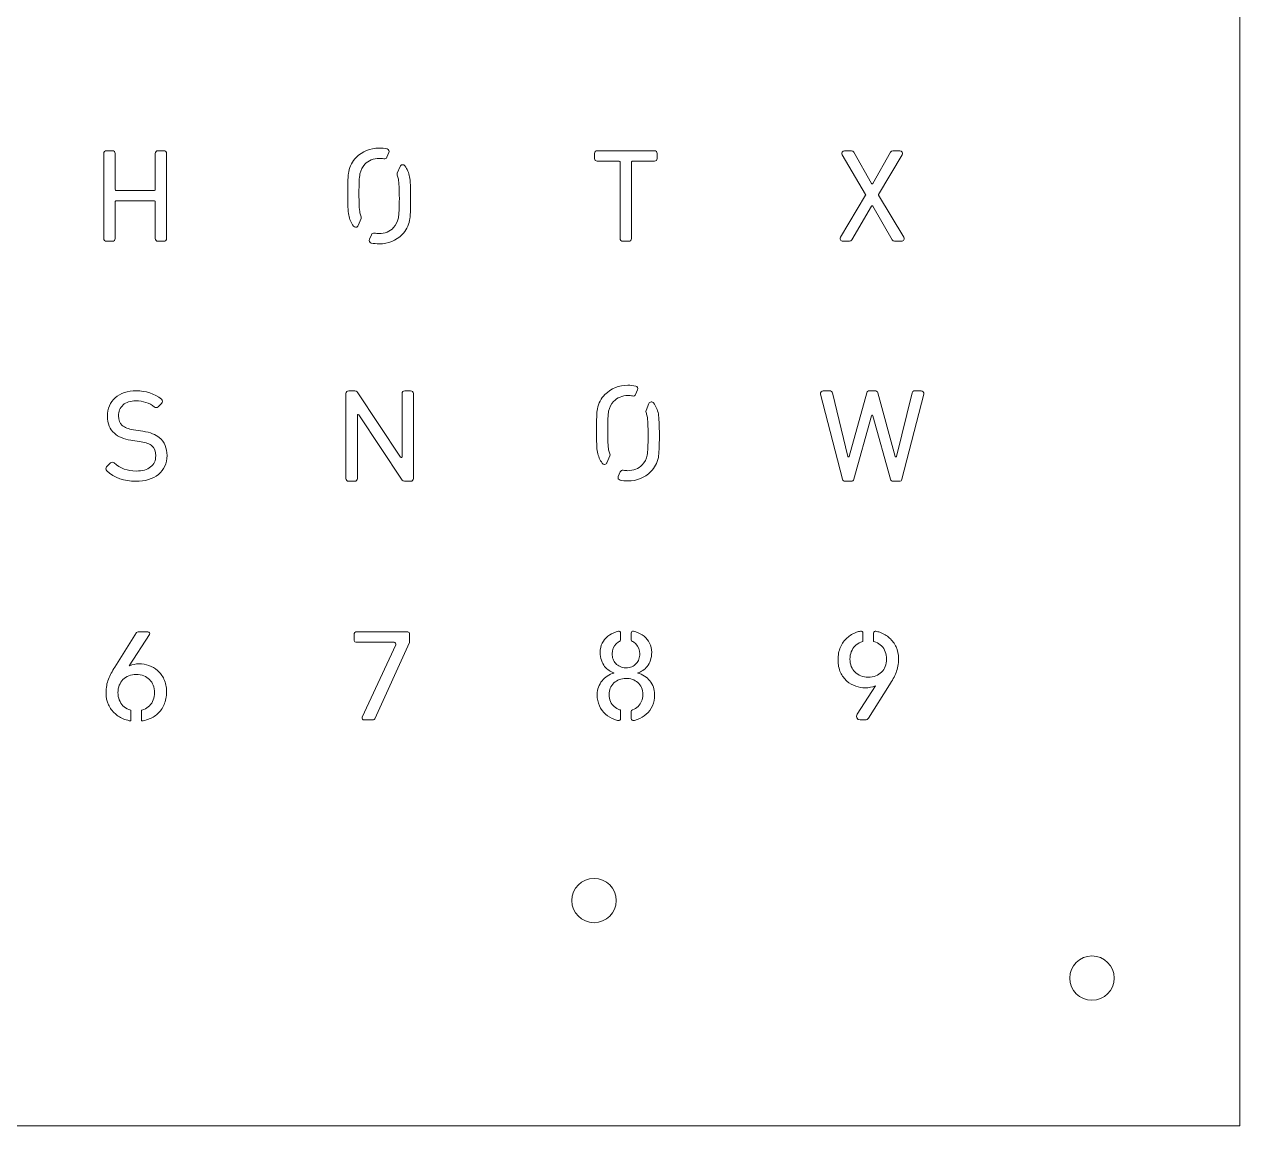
# Model space of a CAD drawing. Header units: millimetres. Extents: x -10 to 590, y -10 to 590.
# Drawn here: x 425.6 to 590.2, y -9.8 to 139.4 of the extents above; entities that cross this region are included whole.
import ezdxf

# ---------------------------------------------------------------- set-up
doc = ezdxf.new("R2010")
doc.units = ezdxf.units.MM
doc.header["$MEASUREMENT"] = 0
doc.layers.add('Layer 1', color=7, linetype='Continuous', lineweight=0)

msp = doc.modelspace()

# ---------------------------------------------------------------- linework, layer by layer
at = {"layer": 'Layer 1', "color": 18, "lineweight": 9, "true_color": 0x000000}
msp.add_lwpolyline([(590.16, -9.84), (-9.84, -9.84), (-9.84, 590.16), (590.16, 590.16)], close=True, dxfattribs=at)
for centre in [(502.73, 20.66), (570.16, 10.16)]:
    msp.add_circle(centre, 3, dxfattribs=at)
at = {"layer": 'Layer 1', "color": 250, "lineweight": 9, "true_color": 0x231f20}
for points, knots in [([(444.49, 109.97), (444.49, 109.97), (443.69, 109.97), (443.69, 109.97), (443.48, 109.97), (443.32, 110.14), (443.32, 110.34), (443.32, 110.34), (443.32, 115.34), (443.32, 115.34), (443.32, 115.4), (443.27, 115.45), (443.21, 115.45), (443.21, 115.45), (437.99, 115.45), (437.99, 115.45), (437.93, 115.45), (437.89, 115.4), (437.89, 115.34), (437.89, 115.34), (437.89, 110.34), (437.89, 110.34), (437.89, 110.14), (437.72, 109.97), (437.52, 109.97), (437.52, 109.97), (436.71, 109.97), (436.71, 109.97), (436.51, 109.97), (436.34, 110.14), (436.34, 110.34), (436.34, 110.34), (436.34, 121.86), (436.34, 121.86), (436.34, 122.07), (436.51, 122.23), (436.71, 122.23), (436.71, 122.23), (437.52, 122.23), (437.52, 122.23), (437.72, 122.23), (437.89, 122.07), (437.89, 121.86), (437.89, 121.86), (437.89, 116.96), (437.89, 116.96), (437.89, 116.9), (437.93, 116.86), (437.99, 116.86), (437.99, 116.86), (443.21, 116.86), (443.21, 116.86), (443.27, 116.86), (443.32, 116.9), (443.32, 116.96), (443.32, 116.96), (443.32, 121.86), (443.32, 121.86), (443.32, 122.07), (443.48, 122.23), (443.69, 122.23), (443.69, 122.23), (444.49, 122.23), (444.49, 122.23), (444.7, 122.23), (444.86, 122.07), (444.86, 121.86), (444.86, 121.86), (444.86, 110.34), (444.86, 110.34), (444.86, 110.14), (444.7, 109.97), (444.49, 109.97)], [0, 0, 0, 0, 1, 1, 1, 2, 2, 2, 3, 3, 3, 4, 4, 4, 5, 5, 5, 6, 6, 6, 7, 7, 7, 8, 8, 8, 9, 9, 9, 10, 10, 10, 11, 11, 11, 12, 12, 12, 13, 13, 13, 14, 14, 14, 15, 15, 15, 16, 16, 16, 17, 17, 17, 18, 18, 18, 19, 19, 19, 20, 20, 20, 21, 21, 21, 22, 22, 22, 23, 23, 23, 24, 24, 24, 24]), ([(470.45, 111.87), (470.34, 111.87), (470.23, 111.92), (470.16, 112.02), (469.84, 112.46), (469.62, 112.96), (469.51, 113.51), (469.42, 114.02), (469.38, 114.98), (469.38, 116.45), (469.38, 117.92), (469.42, 118.89), (469.51, 119.39), (469.66, 120.15), (470, 120.8), (470.53, 121.32), (471.37, 122.16), (472.41, 122.59), (473.64, 122.59), (474, 122.59), (474.36, 122.55), (474.7, 122.47), (474.8, 122.45), (474.89, 122.38), (474.93, 122.28), (474.98, 122.19), (474.99, 122.07), (474.95, 121.97), (474.95, 121.97), (474.68, 121.34), (474.68, 121.34), (474.61, 121.18), (474.44, 121.09), (474.26, 121.13), (474.06, 121.17), (473.85, 121.2), (473.64, 121.2), (472.87, 121.2), (472.22, 120.92), (471.69, 120.39), (471.36, 120.05), (471.14, 119.61), (471.03, 119.08), (470.94, 118.62), (470.9, 117.73), (470.9, 116.45), (470.9, 115.17), (470.94, 114.29), (471.03, 113.83), (471.07, 113.65), (471.12, 113.47), (471.19, 113.3), (471.22, 113.21), (471.22, 113.12), (471.19, 113.03), (471.19, 113.03), (470.79, 112.09), (470.79, 112.09), (470.74, 111.97), (470.63, 111.89), (470.5, 111.87), (470.48, 111.87), (470.47, 111.87), (470.45, 111.87)], [0, 0, 0, 0, 1, 1, 1, 2, 2, 2, 3, 3, 3, 4, 4, 4, 5, 5, 5, 6, 6, 6, 7, 7, 7, 8, 8, 8, 9, 9, 9, 10, 10, 10, 11, 11, 11, 12, 12, 12, 13, 13, 13, 14, 14, 14, 15, 15, 15, 16, 16, 16, 17, 17, 17, 18, 18, 18, 19, 19, 19, 20, 20, 20, 21, 21, 21, 21]), ([(507.43, 109.97), (507.43, 109.97), (506.63, 109.97), (506.63, 109.97), (506.42, 109.97), (506.26, 110.14), (506.26, 110.34), (506.26, 110.34), (506.26, 120.72), (506.26, 120.72), (506.26, 120.78), (506.21, 120.82), (506.15, 120.82), (506.15, 120.82), (503.16, 120.82), (503.16, 120.82), (502.95, 120.82), (502.79, 120.99), (502.79, 121.19), (502.79, 121.19), (502.79, 121.86), (502.79, 121.86), (502.79, 122.07), (502.95, 122.23), (503.16, 122.23), (503.16, 122.23), (510.91, 122.23), (510.91, 122.23), (511.11, 122.23), (511.28, 122.07), (511.28, 121.86), (511.28, 121.86), (511.28, 121.19), (511.28, 121.19), (511.28, 120.99), (511.11, 120.82), (510.91, 120.82), (510.91, 120.82), (507.91, 120.82), (507.91, 120.82), (507.85, 120.82), (507.8, 120.78), (507.8, 120.72), (507.8, 120.72), (507.8, 110.34), (507.8, 110.34), (507.8, 110.14), (507.64, 109.97), (507.43, 109.97)], [0, 0, 0, 0, 1, 1, 1, 2, 2, 2, 3, 3, 3, 4, 4, 4, 5, 5, 5, 6, 6, 6, 7, 7, 7, 8, 8, 8, 9, 9, 9, 10, 10, 10, 11, 11, 11, 12, 12, 12, 13, 13, 13, 14, 14, 14, 15, 15, 15, 16, 16, 16, 16]), ([(544.37, 109.97), (544.37, 109.97), (543.44, 109.97), (543.44, 109.97), (543.31, 109.97), (543.19, 110.04), (543.12, 110.15), (543.12, 110.15), (540.48, 114.72), (540.48, 114.72), (540.46, 114.77), (540.41, 114.77), (540.39, 114.77), (540.39, 114.77), (540.39, 114.77), (540.39, 114.77), (540.37, 114.77), (540.33, 114.77), (540.3, 114.72), (540.3, 114.72), (537.64, 110.15), (537.64, 110.15), (537.58, 110.04), (537.45, 109.97), (537.32, 109.97), (537.32, 109.97), (536.43, 109.97), (536.43, 109.97), (536.29, 109.97), (536.17, 110.04), (536.11, 110.16), (536.04, 110.27), (536.04, 110.41), (536.11, 110.53), (536.11, 110.53), (539.5, 116.2), (539.5, 116.2), (539.52, 116.23), (539.52, 116.27), (539.5, 116.31), (539.5, 116.31), (536.34, 121.68), (536.34, 121.68), (536.27, 121.79), (536.27, 121.93), (536.34, 122.05), (536.41, 122.16), (536.53, 122.23), (536.66, 122.23), (536.66, 122.23), (537.59, 122.23), (537.59, 122.23), (537.72, 122.23), (537.85, 122.16), (537.91, 122.05), (537.91, 122.05), (540.3, 117.8), (540.3, 117.8), (540.33, 117.75), (540.37, 117.74), (540.39, 117.74), (540.41, 117.74), (540.46, 117.75), (540.48, 117.8), (540.48, 117.8), (542.87, 122.05), (542.87, 122.05), (542.94, 122.16), (543.06, 122.23), (543.19, 122.23), (543.19, 122.23), (544.12, 122.23), (544.12, 122.23), (544.26, 122.23), (544.38, 122.16), (544.44, 122.05), (544.51, 121.93), (544.51, 121.79), (544.44, 121.68), (544.44, 121.68), (541.27, 116.31), (541.27, 116.31), (541.25, 116.27), (541.25, 116.23), (541.27, 116.2), (541.27, 116.2), (544.69, 110.53), (544.69, 110.53), (544.76, 110.41), (544.76, 110.27), (544.69, 110.16), (544.63, 110.04), (544.51, 109.97), (544.37, 109.97)], [0, 0, 0, 0, 1, 1, 1, 2, 2, 2, 3, 3, 3, 4, 4, 4, 5, 5, 5, 6, 6, 6, 7, 7, 7, 8, 8, 8, 9, 9, 9, 10, 10, 10, 11, 11, 11, 12, 12, 12, 13, 13, 13, 14, 14, 14, 15, 15, 15, 16, 16, 16, 17, 17, 17, 18, 18, 18, 19, 19, 19, 20, 20, 20, 21, 21, 21, 22, 22, 22, 23, 23, 23, 24, 24, 24, 25, 25, 25, 26, 26, 26, 27, 27, 27, 28, 28, 28, 29, 29, 29, 30, 30, 30, 31, 31, 31, 31]), ([(473.64, 109.62), (473.27, 109.62), (472.91, 109.66), (472.57, 109.73), (472.47, 109.76), (472.39, 109.82), (472.34, 109.92), (472.29, 110.02), (472.28, 110.13), (472.33, 110.23), (472.33, 110.23), (472.59, 110.86), (472.59, 110.86), (472.66, 111.02), (472.83, 111.11), (473.01, 111.07), (473.21, 111.03), (473.42, 111.01), (473.64, 111.01), (474.4, 111.01), (475.06, 111.28), (475.58, 111.81), (475.91, 112.16), (476.14, 112.6), (476.24, 113.12), (476.33, 113.59), (476.37, 114.47), (476.37, 115.75), (476.37, 117.03), (476.33, 117.91), (476.24, 118.38), (476.2, 118.56), (476.15, 118.73), (476.08, 118.9), (476.05, 118.99), (476.05, 119.09), (476.09, 119.18), (476.09, 119.18), (476.48, 120.11), (476.48, 120.11), (476.53, 120.23), (476.64, 120.32), (476.77, 120.33), (476.9, 120.35), (477.04, 120.29), (477.12, 120.18), (477.43, 119.75), (477.65, 119.25), (477.76, 118.69), (477.76, 118.69), (477.76, 118.69), (477.76, 118.69), (477.85, 118.18), (477.89, 117.22), (477.89, 115.75), (477.89, 114.28), (477.85, 113.32), (477.76, 112.81), (477.61, 112.05), (477.27, 111.41), (476.75, 110.88), (475.91, 110.04), (474.86, 109.62), (473.64, 109.62)], [0, 0, 0, 0, 1, 1, 1, 2, 2, 2, 3, 3, 3, 4, 4, 4, 5, 5, 5, 6, 6, 6, 7, 7, 7, 8, 8, 8, 9, 9, 9, 10, 10, 10, 11, 11, 11, 12, 12, 12, 13, 13, 13, 14, 14, 14, 15, 15, 15, 16, 16, 16, 17, 17, 17, 18, 18, 18, 19, 19, 19, 20, 20, 20, 21, 21, 21, 21]), ([(440.7, 77.45), (439.11, 77.45), (437.77, 77.93), (436.74, 78.88), (436.67, 78.94), (436.63, 79.03), (436.62, 79.13), (436.62, 79.23), (436.66, 79.33), (436.73, 79.4), (436.73, 79.4), (437.26, 79.94), (437.26, 79.94), (437.4, 80.07), (437.62, 80.08), (437.77, 79.94), (438.57, 79.21), (439.57, 78.84), (440.73, 78.84), (441.56, 78.84), (442.22, 79.03), (442.69, 79.39), (443.16, 79.76), (443.38, 80.25), (443.38, 80.9), (443.38, 81.51), (443.21, 81.97), (442.87, 82.27), (442.59, 82.52), (442.09, 82.7), (441.39, 82.8), (441.39, 82.8), (440.02, 83.02), (440.02, 83.02), (439.05, 83.17), (438.3, 83.48), (437.78, 83.95), (437.15, 84.5), (436.84, 85.28), (436.84, 86.25), (436.84, 87.29), (437.19, 88.14), (437.9, 88.77), (438.6, 89.4), (439.56, 89.71), (440.75, 89.71), (442.06, 89.71), (443.21, 89.33), (444.15, 88.56), (444.23, 88.49), (444.28, 88.4), (444.28, 88.3), (444.29, 88.19), (444.25, 88.09), (444.18, 88.01), (444.18, 88.01), (443.69, 87.53), (443.69, 87.53), (443.56, 87.4), (443.35, 87.4), (443.2, 87.51), (442.52, 88.07), (441.68, 88.36), (440.7, 88.36), (439.96, 88.36), (439.38, 88.17), (438.96, 87.79), (438.55, 87.42), (438.34, 86.93), (438.34, 86.3), (438.34, 85.74), (438.51, 85.32), (438.85, 85.03), (439.19, 84.74), (439.7, 84.53), (440.35, 84.43), (440.35, 84.43), (441.65, 84.23), (441.65, 84.23), (442.63, 84.08), (443.38, 83.79), (443.87, 83.37), (444.56, 82.78), (444.91, 81.96), (444.91, 80.93), (444.91, 79.87), (444.52, 79.01), (443.75, 78.38), (442.99, 77.76), (441.96, 77.45), (440.7, 77.45)], [0, 0, 0, 0, 1, 1, 1, 2, 2, 2, 3, 3, 3, 4, 4, 4, 5, 5, 5, 6, 6, 6, 7, 7, 7, 8, 8, 8, 9, 9, 9, 10, 10, 10, 11, 11, 11, 12, 12, 12, 13, 13, 13, 14, 14, 14, 15, 15, 15, 16, 16, 16, 17, 17, 17, 18, 18, 18, 19, 19, 19, 20, 20, 20, 21, 21, 21, 22, 22, 22, 23, 23, 23, 24, 24, 24, 25, 25, 25, 26, 26, 26, 27, 27, 27, 28, 28, 28, 29, 29, 29, 30, 30, 30, 30]), ([(477.9, 77.45), (477.9, 77.45), (477.05, 77.45), (477.05, 77.45), (476.93, 77.45), (476.81, 77.51), (476.74, 77.62), (476.74, 77.62), (470.88, 86.47), (470.88, 86.47), (470.84, 86.54), (470.78, 86.52), (470.76, 86.52), (470.74, 86.51), (470.69, 86.49), (470.69, 86.42), (470.69, 86.42), (470.69, 77.82), (470.69, 77.82), (470.69, 77.62), (470.52, 77.45), (470.32, 77.45), (470.32, 77.45), (469.51, 77.45), (469.51, 77.45), (469.31, 77.45), (469.14, 77.62), (469.14, 77.82), (469.14, 77.82), (469.14, 89.34), (469.14, 89.34), (469.14, 89.55), (469.31, 89.71), (469.51, 89.71), (469.51, 89.71), (470.36, 89.71), (470.36, 89.71), (470.48, 89.71), (470.6, 89.65), (470.67, 89.55), (470.67, 89.55), (476.53, 80.72), (476.53, 80.72), (476.57, 80.66), (476.63, 80.67), (476.65, 80.68), (476.67, 80.68), (476.73, 80.71), (476.73, 80.78), (476.73, 80.78), (476.73, 89.34), (476.73, 89.34), (476.73, 89.55), (476.89, 89.71), (477.1, 89.71), (477.1, 89.71), (477.9, 89.71), (477.9, 89.71), (478.11, 89.71), (478.27, 89.55), (478.27, 89.34), (478.27, 89.34), (478.27, 77.82), (478.27, 77.82), (478.27, 77.62), (478.11, 77.45), (477.9, 77.45)], [0, 0, 0, 0, 1, 1, 1, 2, 2, 2, 3, 3, 3, 4, 4, 4, 5, 5, 5, 6, 6, 6, 7, 7, 7, 8, 8, 8, 9, 9, 9, 10, 10, 10, 11, 11, 11, 12, 12, 12, 13, 13, 13, 14, 14, 14, 15, 15, 15, 16, 16, 16, 17, 17, 17, 18, 18, 18, 19, 19, 19, 20, 20, 20, 21, 21, 21, 22, 22, 22, 22]), ([(504.14, 79.75), (504.02, 79.75), (503.91, 79.8), (503.84, 79.9), (503.52, 80.34), (503.3, 80.84), (503.19, 81.39), (503.1, 81.9), (503.06, 82.86), (503.06, 84.33), (503.06, 85.8), (503.1, 86.77), (503.19, 87.27), (503.34, 88.03), (503.68, 88.68), (504.21, 89.2), (505.05, 90.04), (506.09, 90.47), (507.32, 90.47), (507.69, 90.47), (508.04, 90.43), (508.38, 90.35), (508.48, 90.33), (508.57, 90.26), (508.62, 90.16), (508.67, 90.07), (508.67, 89.95), (508.63, 89.85), (508.63, 89.85), (508.36, 89.22), (508.36, 89.22), (508.3, 89.06), (508.12, 88.97), (507.94, 89.01), (507.75, 89.05), (507.54, 89.07), (507.32, 89.07), (506.55, 89.07), (505.9, 88.8), (505.37, 88.27), (505.04, 87.93), (504.82, 87.48), (504.71, 86.96), (504.63, 86.5), (504.58, 85.61), (504.58, 84.33), (504.58, 83.05), (504.63, 82.17), (504.71, 81.71), (504.75, 81.53), (504.8, 81.35), (504.87, 81.18), (504.91, 81.09), (504.9, 81), (504.87, 80.91), (504.87, 80.91), (504.48, 79.97), (504.48, 79.97), (504.42, 79.85), (504.31, 79.77), (504.18, 79.75), (504.17, 79.75), (504.15, 79.75), (504.14, 79.75)], [0, 0, 0, 0, 1, 1, 1, 2, 2, 2, 3, 3, 3, 4, 4, 4, 5, 5, 5, 6, 6, 6, 7, 7, 7, 8, 8, 8, 9, 9, 9, 10, 10, 10, 11, 11, 11, 12, 12, 12, 13, 13, 13, 14, 14, 14, 15, 15, 15, 16, 16, 16, 17, 17, 17, 18, 18, 18, 19, 19, 19, 20, 20, 20, 21, 21, 21, 21]), ([(544.07, 77.45), (544.07, 77.45), (543.24, 77.45), (543.24, 77.45), (543.08, 77.45), (542.93, 77.56), (542.89, 77.72), (542.89, 77.72), (540.5, 86.33), (540.5, 86.33), (540.48, 86.4), (540.42, 86.4), (540.4, 86.4), (540.38, 86.4), (540.32, 86.4), (540.3, 86.33), (540.3, 86.33), (537.91, 77.72), (537.91, 77.72), (537.87, 77.56), (537.72, 77.45), (537.56, 77.45), (537.56, 77.45), (536.72, 77.45), (536.72, 77.45), (536.56, 77.45), (536.41, 77.56), (536.37, 77.73), (536.37, 77.73), (533.42, 89.25), (533.42, 89.25), (533.39, 89.36), (533.42, 89.48), (533.49, 89.57), (533.56, 89.66), (533.66, 89.71), (533.78, 89.71), (533.78, 89.71), (534.65, 89.71), (534.65, 89.71), (534.82, 89.71), (534.97, 89.6), (535.01, 89.43), (535.01, 89.43), (537.09, 80.83), (537.09, 80.83), (537.11, 80.76), (537.17, 80.76), (537.19, 80.75), (537.21, 80.75), (537.28, 80.76), (537.3, 80.83), (537.3, 80.83), (539.65, 89.44), (539.65, 89.44), (539.69, 89.6), (539.84, 89.71), (540.01, 89.71), (540.01, 89.71), (540.79, 89.71), (540.79, 89.71), (540.96, 89.71), (541.1, 89.6), (541.15, 89.44), (541.15, 89.44), (543.5, 80.83), (543.5, 80.83), (543.52, 80.76), (543.58, 80.77), (543.61, 80.75), (543.63, 80.75), (543.69, 80.76), (543.71, 80.83), (543.71, 80.83), (545.79, 89.43), (545.79, 89.43), (545.83, 89.6), (545.98, 89.71), (546.15, 89.71), (546.15, 89.71), (547.02, 89.71), (547.02, 89.71), (547.14, 89.71), (547.24, 89.66), (547.31, 89.57), (547.38, 89.48), (547.41, 89.36), (547.38, 89.25), (547.38, 89.25), (547.38, 89.25), (547.38, 89.25), (547.38, 89.25), (544.43, 77.73), (544.43, 77.73), (544.39, 77.56), (544.24, 77.45), (544.07, 77.45)], [0, 0, 0, 0, 1, 1, 1, 2, 2, 2, 3, 3, 3, 4, 4, 4, 5, 5, 5, 6, 6, 6, 7, 7, 7, 8, 8, 8, 9, 9, 9, 10, 10, 10, 11, 11, 11, 12, 12, 12, 13, 13, 13, 14, 14, 14, 15, 15, 15, 16, 16, 16, 17, 17, 17, 18, 18, 18, 19, 19, 19, 20, 20, 20, 21, 21, 21, 22, 22, 22, 23, 23, 23, 24, 24, 24, 25, 25, 25, 26, 26, 26, 27, 27, 27, 28, 28, 28, 29, 29, 29, 30, 30, 30, 31, 31, 31, 32, 32, 32, 32]), ([(507.32, 77.5), (506.95, 77.5), (506.59, 77.54), (506.26, 77.61), (506.15, 77.64), (506.07, 77.7), (506.02, 77.8), (505.97, 77.9), (505.97, 78.01), (506.01, 78.11), (506.01, 78.11), (506.27, 78.74), (506.27, 78.74), (506.34, 78.9), (506.51, 78.99), (506.69, 78.95), (506.89, 78.91), (507.1, 78.89), (507.32, 78.89), (508.08, 78.89), (508.74, 79.16), (509.26, 79.69), (509.6, 80.04), (509.82, 80.48), (509.92, 81), (510.01, 81.47), (510.05, 82.35), (510.05, 83.63), (510.05, 84.91), (510.01, 85.79), (509.92, 86.26), (509.89, 86.44), (509.83, 86.61), (509.77, 86.78), (509.73, 86.87), (509.73, 86.97), (509.77, 87.05), (509.77, 87.05), (510.16, 87.99), (510.16, 87.99), (510.21, 88.11), (510.32, 88.19), (510.45, 88.21), (510.59, 88.23), (510.72, 88.17), (510.8, 88.06), (511.12, 87.63), (511.33, 87.13), (511.44, 86.57), (511.44, 86.57), (511.44, 86.57), (511.44, 86.57), (511.53, 86.06), (511.58, 85.08), (511.58, 83.63), (511.58, 82.18), (511.53, 81.19), (511.44, 80.69), (511.29, 79.93), (510.95, 79.29), (510.43, 78.76), (509.59, 77.92), (508.54, 77.5), (507.32, 77.5)], [0, 0, 0, 0, 1, 1, 1, 2, 2, 2, 3, 3, 3, 4, 4, 4, 5, 5, 5, 6, 6, 6, 7, 7, 7, 8, 8, 8, 9, 9, 9, 10, 10, 10, 11, 11, 11, 12, 12, 12, 13, 13, 13, 14, 14, 14, 15, 15, 15, 16, 16, 16, 17, 17, 17, 18, 18, 18, 19, 19, 19, 20, 20, 20, 21, 21, 21, 21]), ([(444.5, 50.64), (444.28, 51.11), (443.99, 51.51), (443.64, 51.81), (443.28, 52.12), (442.89, 52.35), (442.45, 52.5), (442.01, 52.64), (441.58, 52.72), (441.15, 52.72), (440.65, 52.72), (440.21, 52.63), (439.84, 52.45), (439.84, 52.45), (439.77, 52.45), (439.77, 52.45), (439.77, 52.45), (442.52, 56.68), (442.52, 56.68), (442.63, 56.85), (442.51, 57.06), (442.31, 57.06), (442.31, 57.06), (441, 57.06), (441, 57.06), (440.92, 57.06), (440.84, 57.02), (440.79, 56.95), (440.79, 56.95), (437.85, 52.29), (437.85, 52.29), (437.67, 52), (437.51, 51.72), (437.36, 51.46), (437.21, 51.2), (437.09, 50.93), (436.98, 50.65), (436.87, 50.38), (436.79, 50.09), (436.74, 49.78), (436.68, 49.48), (436.65, 49.14), (436.65, 48.77), (436.65, 48.19), (436.76, 47.66), (436.98, 47.19), (437.2, 46.72), (437.5, 46.31), (437.87, 45.98), (438.24, 45.64), (438.67, 45.38), (439.16, 45.2), (439.44, 45.1), (439.72, 45.03), (440.02, 44.99), (440.02, 44.99), (440.02, 46.44), (440.02, 46.44), (439.92, 46.47), (439.83, 46.5), (439.74, 46.53), (439.43, 46.66), (439.17, 46.83), (438.95, 47.05), (438.73, 47.27), (438.57, 47.53), (438.45, 47.83), (438.33, 48.13), (438.27, 48.46), (438.27, 48.82), (438.27, 49.18), (438.33, 49.52), (438.45, 49.82), (438.57, 50.12), (438.73, 50.38), (438.95, 50.6), (439.17, 50.82), (439.43, 50.99), (439.74, 51.12), (440.04, 51.24), (440.38, 51.3), (440.75, 51.3), (441.12, 51.3), (441.45, 51.24), (441.76, 51.12), (442.06, 50.99), (442.32, 50.82), (442.54, 50.6), (442.76, 50.38), (442.93, 50.12), (443.05, 49.82), (443.16, 49.52), (443.22, 49.18), (443.22, 48.82), (443.22, 48.46), (443.16, 48.13), (443.05, 47.83), (442.93, 47.53), (442.76, 47.27), (442.54, 47.05), (442.32, 46.83), (442.06, 46.66), (441.76, 46.53), (441.67, 46.5), (441.57, 46.47), (441.47, 46.44), (441.47, 46.44), (441.47, 44.99), (441.47, 44.99), (441.77, 45.03), (442.06, 45.09), (442.33, 45.19), (442.82, 45.35), (443.26, 45.61), (443.63, 45.94), (444, 46.28), (444.29, 46.7), (444.51, 47.2), (444.73, 47.7), (444.84, 48.28), (444.84, 48.94), (444.84, 49.59), (444.73, 50.16), (444.5, 50.64)], [0, 0, 0, 0, 1, 1, 1, 2, 2, 2, 3, 3, 3, 4, 4, 4, 5, 5, 5, 6, 6, 6, 7, 7, 7, 8, 8, 8, 9, 9, 9, 10, 10, 10, 11, 11, 11, 12, 12, 12, 13, 13, 13, 14, 14, 14, 15, 15, 15, 16, 16, 16, 17, 17, 17, 18, 18, 18, 19, 19, 19, 20, 20, 20, 21, 21, 21, 22, 22, 22, 23, 23, 23, 24, 24, 24, 25, 25, 25, 26, 26, 26, 27, 27, 27, 28, 28, 28, 29, 29, 29, 30, 30, 30, 31, 31, 31, 32, 32, 32, 33, 33, 33, 34, 34, 34, 35, 35, 35, 36, 36, 36, 37, 37, 37, 38, 38, 38, 39, 39, 39, 40, 40, 40, 41, 41, 41, 41]), ([(475.66, 55.65), (475.66, 55.65), (470.5, 55.65), (470.5, 55.65), (470.37, 55.65), (470.26, 55.76), (470.26, 55.89), (470.26, 55.89), (470.26, 56.82), (470.26, 56.82), (470.26, 56.95), (470.37, 57.06), (470.5, 57.06), (470.5, 57.06), (477.51, 57.06), (477.51, 57.06), (477.65, 57.06), (477.76, 56.95), (477.76, 56.82), (477.76, 56.82), (477.76, 55.73), (477.76, 55.73), (477.76, 55.7), (477.75, 55.66), (477.74, 55.63), (477.74, 55.63), (473.07, 45.28), (473.07, 45.28), (473.03, 45.19), (472.94, 45.13), (472.85, 45.13), (472.85, 45.13), (471.57, 45.13), (471.57, 45.13), (471.39, 45.13), (471.27, 45.32), (471.35, 45.48), (471.35, 45.48), (475.88, 55.3), (475.88, 55.3), (475.95, 55.46), (475.84, 55.65), (475.66, 55.65)], [0, 0, 0, 0, 1, 1, 1, 2, 2, 2, 3, 3, 3, 4, 4, 4, 5, 5, 5, 6, 6, 6, 7, 7, 7, 8, 8, 8, 9, 9, 9, 10, 10, 10, 11, 11, 11, 12, 12, 12, 13, 13, 13, 14, 14, 14, 14]), ([(510.77, 49.58), (510.65, 49.9), (510.49, 50.18), (510.29, 50.43), (510.08, 50.69), (509.85, 50.9), (509.57, 51.07), (509.29, 51.25), (508.99, 51.38), (508.67, 51.47), (508.67, 51.47), (508.67, 51.52), (508.67, 51.52), (508.89, 51.58), (509.12, 51.68), (509.34, 51.82), (509.57, 51.97), (509.77, 52.15), (509.94, 52.38), (510.12, 52.6), (510.26, 52.88), (510.37, 53.2), (510.48, 53.52), (510.54, 53.88), (510.54, 54.3), (510.54, 54.75), (510.45, 55.16), (510.26, 55.52), (510.08, 55.89), (509.82, 56.2), (509.5, 56.46), (509.18, 56.71), (508.81, 56.91), (508.39, 57.05), (508.29, 57.09), (508.18, 57.12), (508.07, 57.14), (507.92, 57.18), (507.78, 57.06), (507.78, 56.9), (507.78, 56.9), (507.78, 55.99), (507.78, 55.99), (507.78, 55.89), (507.84, 55.81), (507.93, 55.76), (508.11, 55.68), (508.27, 55.57), (508.41, 55.42), (508.75, 55.07), (508.92, 54.61), (508.92, 54.06), (508.92, 53.82), (508.88, 53.58), (508.8, 53.36), (508.73, 53.13), (508.61, 52.93), (508.45, 52.76), (508.29, 52.58), (508.1, 52.44), (507.87, 52.34), (507.64, 52.23), (507.37, 52.18), (507.05, 52.18), (506.75, 52.18), (506.48, 52.23), (506.25, 52.35), (506.02, 52.46), (505.83, 52.6), (505.67, 52.77), (505.51, 52.95), (505.39, 53.15), (505.31, 53.37), (505.22, 53.6), (505.18, 53.83), (505.18, 54.06), (505.18, 54.63), (505.36, 55.08), (505.73, 55.43), (505.87, 55.56), (506.02, 55.67), (506.18, 55.75), (506.27, 55.79), (506.32, 55.88), (506.32, 55.97), (506.32, 55.97), (506.32, 56.9), (506.32, 56.9), (506.32, 57.06), (506.18, 57.18), (506.03, 57.14), (505.92, 57.12), (505.82, 57.09), (505.71, 57.05), (505.29, 56.91), (504.92, 56.71), (504.6, 56.46), (504.28, 56.2), (504.03, 55.89), (503.84, 55.52), (503.66, 55.16), (503.56, 54.75), (503.56, 54.3), (503.56, 53.88), (503.62, 53.52), (503.73, 53.2), (503.85, 52.88), (503.99, 52.6), (504.16, 52.38), (504.34, 52.15), (504.54, 51.97), (504.76, 51.82), (504.99, 51.68), (505.21, 51.58), (505.43, 51.52), (505.43, 51.52), (505.43, 51.47), (505.43, 51.47), (505.11, 51.38), (504.81, 51.25), (504.53, 51.07), (504.26, 50.9), (504.02, 50.69), (503.82, 50.43), (503.61, 50.18), (503.46, 49.9), (503.34, 49.58), (503.22, 49.27), (503.16, 48.93), (503.16, 48.55), (503.16, 47.99), (503.26, 47.49), (503.46, 47.04), (503.67, 46.59), (503.94, 46.21), (504.29, 45.89), (504.64, 45.58), (505.05, 45.34), (505.53, 45.18), (505.69, 45.12), (505.85, 45.08), (506.02, 45.04), (506.18, 45.01), (506.32, 45.12), (506.32, 45.28), (506.32, 45.28), (506.32, 46.46), (506.32, 46.46), (506.28, 46.48), (506.23, 46.48), (506.18, 46.5), (505.91, 46.6), (505.67, 46.74), (505.46, 46.93), (505.25, 47.11), (505.09, 47.34), (504.96, 47.62), (504.84, 47.89), (504.78, 48.21), (504.78, 48.55), (504.78, 49.2), (504.99, 49.72), (505.42, 50.13), (505.84, 50.54), (506.39, 50.75), (507.05, 50.76), (507.37, 50.76), (507.66, 50.71), (507.94, 50.62), (508.21, 50.52), (508.45, 50.38), (508.66, 50.2), (508.87, 50.01), (509.03, 49.78), (509.15, 49.51), (509.27, 49.23), (509.33, 48.91), (509.33, 48.55), (509.33, 47.9), (509.12, 47.37), (508.69, 46.96), (508.48, 46.75), (508.23, 46.61), (507.95, 46.51), (507.85, 46.47), (507.78, 46.38), (507.78, 46.27), (507.78, 46.27), (507.78, 45.28), (507.78, 45.28), (507.78, 45.12), (507.93, 45.01), (508.08, 45.04), (508.25, 45.08), (508.41, 45.12), (508.58, 45.18), (509.05, 45.34), (509.47, 45.58), (509.81, 45.89), (510.16, 46.21), (510.44, 46.59), (510.64, 47.04), (510.84, 47.49), (510.94, 47.99), (510.94, 48.55), (510.94, 48.93), (510.88, 49.27), (510.77, 49.58)], [0, 0, 0, 0, 1, 1, 1, 2, 2, 2, 3, 3, 3, 4, 4, 4, 5, 5, 5, 6, 6, 6, 7, 7, 7, 8, 8, 8, 9, 9, 9, 10, 10, 10, 11, 11, 11, 12, 12, 12, 13, 13, 13, 14, 14, 14, 15, 15, 15, 16, 16, 16, 17, 17, 17, 18, 18, 18, 19, 19, 19, 20, 20, 20, 21, 21, 21, 22, 22, 22, 23, 23, 23, 24, 24, 24, 25, 25, 25, 26, 26, 26, 27, 27, 27, 28, 28, 28, 29, 29, 29, 30, 30, 30, 31, 31, 31, 32, 32, 32, 33, 33, 33, 34, 34, 34, 35, 35, 35, 36, 36, 36, 37, 37, 37, 38, 38, 38, 39, 39, 39, 40, 40, 40, 41, 41, 41, 42, 42, 42, 43, 43, 43, 44, 44, 44, 45, 45, 45, 46, 46, 46, 47, 47, 47, 48, 48, 48, 49, 49, 49, 50, 50, 50, 51, 51, 51, 52, 52, 52, 53, 53, 53, 54, 54, 54, 55, 55, 55, 56, 56, 56, 57, 57, 57, 58, 58, 58, 59, 59, 59, 60, 60, 60, 61, 61, 61, 62, 62, 62, 63, 63, 63, 64, 64, 64, 65, 65, 65, 66, 66, 66, 67, 67, 67, 68, 68, 68, 69, 69, 69, 69]), ([(543.63, 55.01), (543.41, 55.48), (543.12, 55.88), (542.75, 56.22), (542.38, 56.56), (541.94, 56.82), (541.45, 57), (541.27, 57.06), (541.09, 57.11), (540.91, 57.15), (540.75, 57.19), (540.59, 57.07), (540.59, 56.91), (540.59, 56.91), (540.59, 55.76), (540.59, 55.76), (540.69, 55.73), (540.79, 55.7), (540.88, 55.66), (541.18, 55.54), (541.44, 55.37), (541.66, 55.15), (541.88, 54.93), (542.05, 54.67), (542.17, 54.37), (542.28, 54.06), (542.34, 53.73), (542.34, 53.37), (542.34, 53.01), (542.28, 52.68), (542.17, 52.38), (542.05, 52.08), (541.88, 51.81), (541.66, 51.6), (541.44, 51.38), (541.18, 51.21), (540.88, 51.08), (540.57, 50.96), (540.24, 50.9), (539.87, 50.9), (539.5, 50.9), (539.16, 50.96), (538.86, 51.08), (538.55, 51.21), (538.29, 51.38), (538.07, 51.6), (537.85, 51.81), (537.69, 52.08), (537.57, 52.38), (537.45, 52.68), (537.39, 53.01), (537.39, 53.37), (537.39, 53.73), (537.45, 54.06), (537.57, 54.37), (537.69, 54.67), (537.85, 54.93), (538.07, 55.15), (538.29, 55.37), (538.55, 55.54), (538.86, 55.66), (538.95, 55.7), (539.04, 55.73), (539.14, 55.76), (539.14, 55.76), (539.14, 56.91), (539.14, 56.91), (539.14, 57.07), (538.99, 57.19), (538.83, 57.16), (538.64, 57.12), (538.46, 57.07), (538.28, 57), (537.79, 56.83), (537.36, 56.57), (536.99, 56.24), (536.62, 55.9), (536.32, 55.48), (536.1, 54.98), (535.88, 54.48), (535.77, 53.91), (535.77, 53.26), (535.77, 52.6), (535.89, 52.04), (536.11, 51.56), (536.34, 51.08), (536.62, 50.69), (536.98, 50.38), (537.33, 50.07), (537.73, 49.85), (538.17, 49.7), (538.6, 49.55), (539.04, 49.48), (539.46, 49.48), (539.97, 49.48), (540.41, 49.57), (540.78, 49.75), (540.78, 49.75), (540.84, 49.75), (540.84, 49.75), (540.84, 49.75), (538.35, 45.91), (538.35, 45.91), (538.13, 45.58), (538.37, 45.13), (538.77, 45.13), (538.77, 45.13), (539.47, 45.13), (539.47, 45.13), (539.65, 45.13), (539.81, 45.22), (539.9, 45.37), (539.9, 45.37), (542.76, 49.9), (542.76, 49.9), (542.94, 50.18), (543.11, 50.46), (543.25, 50.73), (543.4, 51), (543.53, 51.27), (543.63, 51.54), (543.74, 51.82), (543.82, 52.11), (543.88, 52.41), (543.93, 52.72), (543.96, 53.05), (543.96, 53.42), (543.96, 54.01), (543.85, 54.54), (543.63, 55.01)], [0, 0, 0, 0, 1, 1, 1, 2, 2, 2, 3, 3, 3, 4, 4, 4, 5, 5, 5, 6, 6, 6, 7, 7, 7, 8, 8, 8, 9, 9, 9, 10, 10, 10, 11, 11, 11, 12, 12, 12, 13, 13, 13, 14, 14, 14, 15, 15, 15, 16, 16, 16, 17, 17, 17, 18, 18, 18, 19, 19, 19, 20, 20, 20, 21, 21, 21, 22, 22, 22, 23, 23, 23, 24, 24, 24, 25, 25, 25, 26, 26, 26, 27, 27, 27, 28, 28, 28, 29, 29, 29, 30, 30, 30, 31, 31, 31, 32, 32, 32, 33, 33, 33, 34, 34, 34, 35, 35, 35, 36, 36, 36, 37, 37, 37, 38, 38, 38, 39, 39, 39, 40, 40, 40, 41, 41, 41, 42, 42, 42, 43, 43, 43, 43])]:
    msp.add_open_spline(points, degree=3, knots=knots, dxfattribs=at)

doc.saveas('drawing.dxf')
